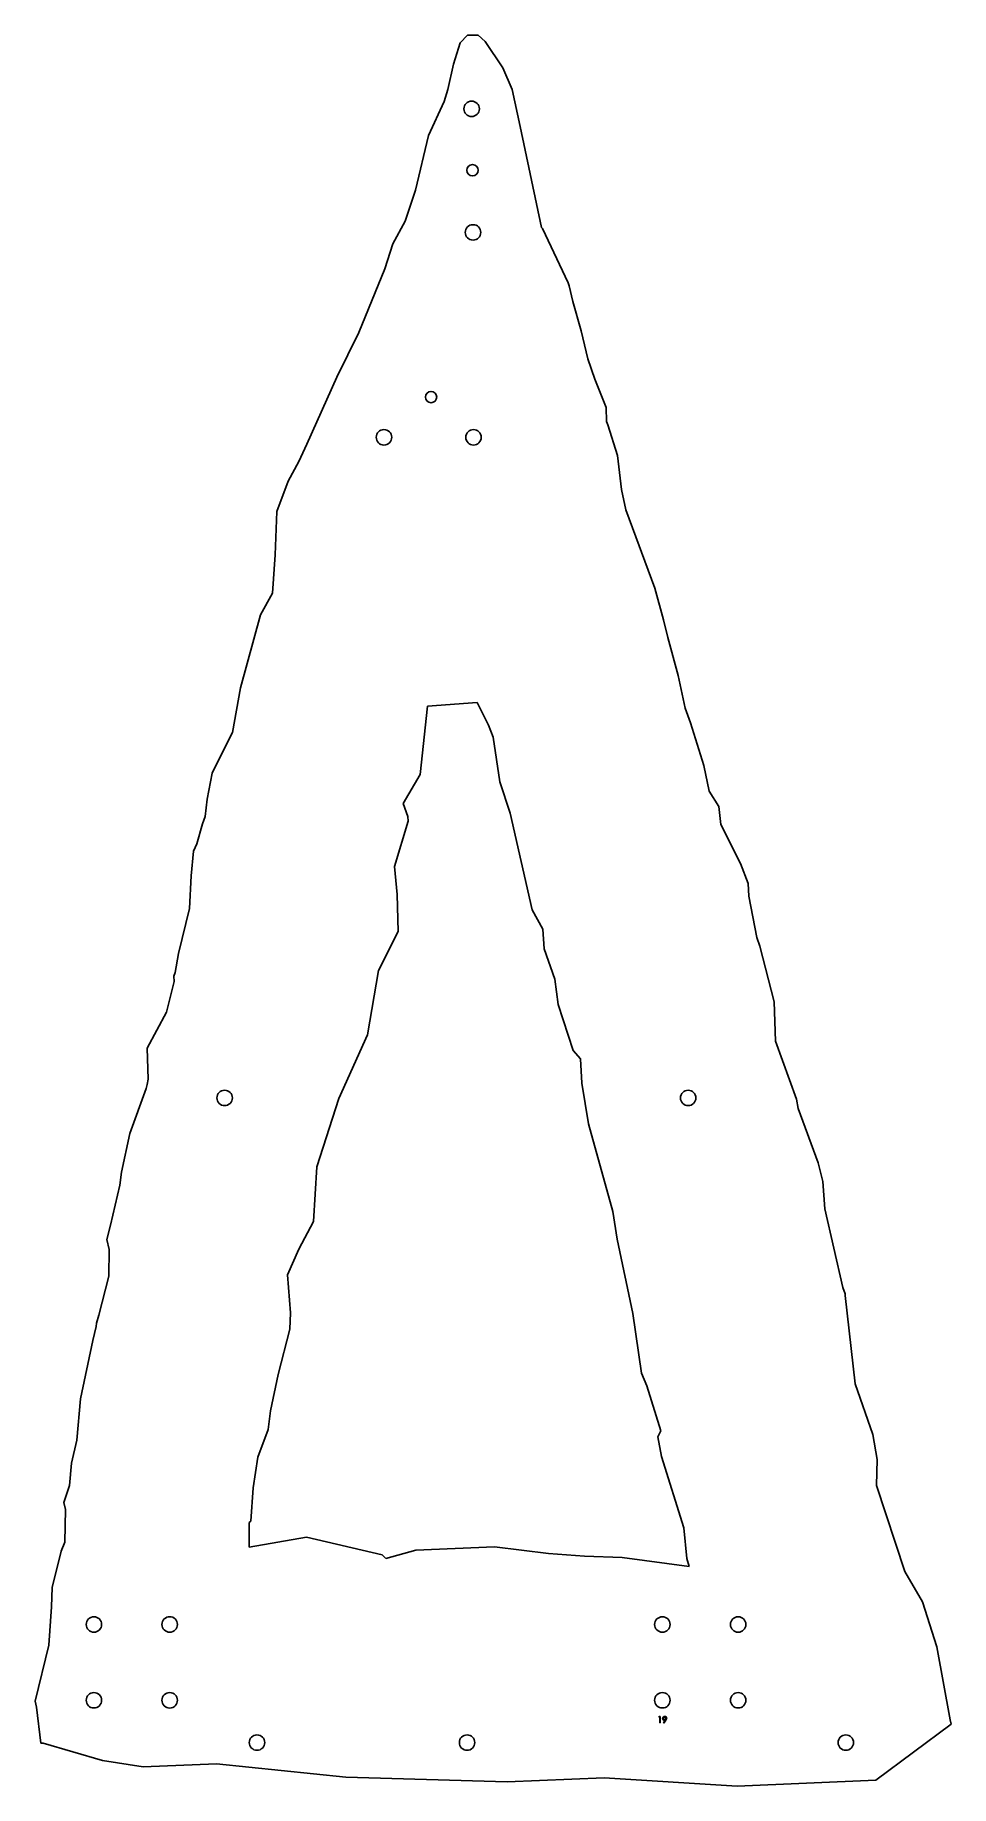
# Model space of a CAD drawing. Header units: millimetres. Extents: x 161 to 886, y 189 to 1575.
import ezdxf

# ---------------------------------------------------------------- set-up
doc = ezdxf.new("R2010")
doc.units = ezdxf.units.MM
doc.linetypes.add('SLD-Durchgehend', pattern=[0])

msp = doc.modelspace()

# ---------------------------------------------------------------- linework, layer by layer
at = {"color": 7, "linetype": 'SLD-Durchgehend', "lineweight": 25}
for p, q in [((497.3, 1568.4), (492.1, 1551.5)), ((503.1, 1574.6), (497.3, 1568.4)), ((511.5, 1574.6), (503.1, 1574.6)), ((517.1, 1569.5), (511.5, 1574.6)), ((531.2, 1548.7), (517.1, 1569.5)), ((492.1, 1551.5), (487.6, 1531.5)), ((538.4, 1531.5), (531.2, 1548.7)), ((487.6, 1531.5), (484.7, 1522.1)), ((544.9, 1502.2), (538.4, 1531.5)), ((472.2, 1495), (484.7, 1522.1)), ((544.9, 1502.2), (561.7, 1422.4)), ((462.1, 1451.9), (472.2, 1495)), ((453.7, 1427.2), (462.1, 1451.9)), ((444, 1409.4), (453.7, 1427.2)), ((561.7, 1422.4), (562.5, 1421.5)), ((562.5, 1421.5), (582.8, 1378.4)), ((444, 1409.4), (437.8, 1389.6)), ((437.8, 1389.6), (417.1, 1339.2)), ((582.8, 1378.4), (583.6, 1376)), ((583.6, 1376), (586.4, 1363.6)), ((586.4, 1363.6), (593.1, 1340.6)), ((417.1, 1339.2), (399.7, 1303.8)), ((598.5, 1318.3), (593.1, 1340.6)), ((598.5, 1318.3), (603.9, 1302.2)), ((399.7, 1303.8), (376, 1250.8)), ((603.9, 1302.2), (613, 1279.9)), ((613, 1279.9), (613.3, 1268.6)), ((613.3, 1268.6), (614.3, 1266.2)), ((614.3, 1266.2), (621.8, 1241.9)), ((369.6, 1237.1), (376, 1250.8)), ((361.1, 1221.4), (369.6, 1237.1)), ((621.8, 1241.9), (625, 1215)), ((352.3, 1197.5), (361.1, 1221.4)), ((625, 1215), (628.4, 1198.7)), ((350.8, 1163.2), (352.3, 1197.5)), ((651.4, 1136.7), (628.4, 1198.7)), ((348.8, 1132.8), (350.8, 1163.2)), ((651.4, 1136.7), (658.2, 1111.8)), ((339.4, 1115.6), (348.8, 1132.8)), ((323.5, 1058), (339.4, 1115.6)), ((658.2, 1111.8), (661.7, 1097.7)), ((661.7, 1097.7), (669.9, 1067.6)), ((669.9, 1067.6), (675.5, 1041.9)), ((317, 1022.5), (323.5, 1058)), ((465.7, 989.4), (471.6, 1043.3)), ((471.6, 1043.3), (510.9, 1046.3)), ((510.9, 1046.3), (519.8, 1028.4)), ((675.5, 1041.9), (679.6, 1030.1)), ((519.8, 1028.4), (523.4, 1018.8)), ((679.6, 1030.1), (690.2, 996.5)), ((300.9, 990.4), (313.9, 1016.5)), ((313.9, 1016.5), (317, 1022.5)), ((523.4, 1018.8), (528.7, 983.4)), ((297, 969.7), (300.9, 990.4)), ((452.2, 966.4), (465.7, 989.4)), ((690.2, 996.5), (694.4, 976.1)), ((528.7, 983.4), (537, 958.8)), ((694.4, 976.1), (702, 964.1)), ((295.5, 956), (297, 969.7)), ((456, 956.1), (452.2, 966.4)), ((537, 958.8), (554.2, 882.1)), ((702, 964.1), (703.6, 949.6)), ((288.8, 934.5), (293.3, 950.3)), ((293.3, 950.3), (295.5, 956)), ((445.3, 916.4), (456.3, 952.3)), ((456.3, 952.3), (456, 956.1)), ((703.6, 949.6), (719.3, 918.8)), ((286.3, 928.6), (288.8, 934.5)), ((284.5, 909.2), (286.3, 928.6)), ((447.5, 894.3), (445.3, 916.4)), ((719.3, 918.8), (725.3, 902.9)), ((283, 883.3), (284.5, 909.2)), ((725.3, 902.9), (725.9, 893)), ((448.3, 864.9), (447.5, 894.3)), ((725.9, 893), (732.3, 860.3)), ((274.4, 847.5), (283, 883.3)), ((554.2, 882.1), (562.7, 866.8)), ((432.7, 834.1), (448.3, 864.9)), ((562.7, 866.8), (563.7, 851.3)), ((732.3, 860.3), (734.5, 853.4)), ((271.7, 832.7), (274.4, 847.5)), ((563.7, 851.3), (572.3, 827.4)), ((734.5, 853.4), (746, 809.3)), ((270.6, 829.6), (271.7, 832.7)), ((423.9, 783.3), (432.7, 834.1)), ((264.8, 801.1), (271, 825.5)), ((271, 825.5), (270.6, 829.6)), ((572.3, 827.4), (575, 807.3)), ((575, 807.3), (586.8, 770.9)), ((746, 809.3), (747, 778.3)), ((249.5, 772.6), (264.8, 801.1)), ((401.3, 732.8), (423.9, 783.3)), ((747, 778.3), (763.5, 732.2)), ((250.3, 748.2), (249.5, 772.6)), ((586.8, 770.9), (592.5, 764.1)), ((592.5, 764.1), (593.7, 744.9)), ((235.9, 705.2), (248.7, 740.7)), ((248.7, 740.7), (249.5, 743.8)), ((249.5, 743.8), (250.3, 748.2)), ((593.7, 744.9), (598.8, 712.9)), ((384, 678.8), (401.3, 732.8)), ((763.5, 732.2), (764.9, 724.8)), ((764.9, 724.8), (780.7, 681.8)), ((598.8, 712.9), (618.1, 643.4)), ((229.2, 674.5), (235.9, 705.2)), ((780.7, 681.8), (784.4, 667.1)), ((227.9, 664.1), (229.2, 674.5)), ((381.2, 635.4), (384, 678.8)), ((784.4, 667.1), (785.9, 645.6)), ((220.6, 632.5), (227.9, 664.1)), ((618.1, 643.4), (621.6, 621.4)), ((785.9, 645.6), (800.3, 583.3)), ((217.6, 621.2), (220.6, 632.5)), ((369.7, 613.5), (381.2, 635.4)), ((219.5, 613.3), (217.6, 621.2)), ((219.1, 592.3), (219.5, 613.3)), ((360.7, 593.3), (369.7, 613.5)), ((621.6, 621.4), (634, 562.7)), ((211.2, 561.4), (219.1, 592.3)), ((362.9, 563.1), (360.7, 593.3)), ((800.3, 583.3), (802.2, 578.2)), ((802.2, 578.2), (802, 577)), ((802, 577), (810, 507.1)), ((209.3, 552.4), (209.4, 554.9)), ((209.4, 554.9), (211.2, 561.4)), ((362.6, 550.2), (362.9, 563.1)), ((634, 562.7), (640.8, 515.4)), ((196.9, 495.2), (206.6, 541.3)), ((206.6, 541.3), (209.3, 552.4)), ((353.2, 514.4), (362.6, 550.2)), ((347.2, 485.7), (353.2, 514.4)), ((640.8, 515.4), (645, 505.5)), ((645, 505.5), (656.3, 469.8)), ((810, 507.1), (824.1, 466.8)), ((193.8, 462.5), (196.9, 495.2)), ((345.3, 470.8), (347.2, 485.7)), ((189.6, 444.2), (193.8, 462.5)), ((337.2, 448.8), (345.3, 470.8)), ((656.3, 469.8), (653.8, 464.9)), ((653.8, 464.9), (656.6, 449.4)), ((824.1, 466.8), (827.5, 447.1)), ((188, 426.6), (189.6, 444.2)), ((333.5, 424.7), (337.2, 448.8)), ((656.6, 449.4), (674.5, 392.9)), ((827.5, 447.1), (827, 426.5)), ((183.7, 413.1), (188, 426.6)), ((331.6, 398.3), (333.5, 424.7)), ((827, 426.5), (849.4, 358.4)), ((184.9, 407.4), (183.7, 413.1)), ((184.4, 381.6), (184.9, 407.4)), ((330.2, 377.8), (330.4, 397.1)), ((330.4, 397.1), (331.6, 398.3)), ((674.5, 392.9), (676.8, 368.6)), ((174.3, 345.7), (181.6, 374.6)), ((181.6, 374.6), (184.4, 381.6)), ((375.8, 385.7), (330.2, 377.8)), ((435.5, 371.6), (375.8, 385.7)), ((462.2, 375.2), (438.5, 368.8)), ((524.6, 377.9), (462.2, 375.2)), ((567.2, 372.6), (524.6, 377.9)), ((438.5, 368.8), (435.5, 371.6)), ((595.8, 370.6), (567.2, 372.6)), ((625.6, 369.5), (595.8, 370.6)), ((678.7, 362.4), (625.6, 369.5)), ((676.8, 368.6), (678.7, 362.4)), ((849.4, 358.4), (863.2, 334.5)), ((173.9, 330.5), (174.3, 345.7)), ((863.2, 334.5), (874.6, 298.7)), ((171.8, 300), (173.9, 330.5)), ((160.8, 255.9), (171.8, 300)), ((874.6, 298.7), (885.3, 241.1)), ((161.9, 251.1), (160.8, 255.9)), ((165.3, 222.6), (161.9, 251.1)), ((826.5, 193.3), (885.9, 237.7)), ((885.3, 241.1), (885.9, 237.7)), ((167.3, 222.5), (165.3, 222.6)), ((167.3, 222.5), (214.3, 208.7)), ((214.3, 208.7), (246.4, 203.8)), ((246.4, 203.8), (304.4, 206.3)), ((304.4, 206.3), (406.7, 195.7)), ((406.7, 195.7), (534.6, 191.8)), ((534.6, 191.8), (611.2, 195)), ((611.2, 195), (716.7, 188.6)), ((716.7, 188.6), (826.5, 193.3))]:
    msp.add_line(p, q, dxfattribs=at)
at = {"color": 2, "linetype": 'SLD-Durchgehend', "lineweight": 25, "true_color": 0xffff00}
for p, q in [((654.5, 243), (654.8, 243.6)), ((655.3, 243), (654.5, 243)), ((654.8, 243.6), (655.7, 243.6)), ((655.3, 238.6), (655.3, 243)), ((655.7, 238.6), (655.3, 238.6)), ((655.7, 243.6), (655.7, 238.6)), ((658.3, 238.7), (659.7, 240.7)), ((658.6, 238.4), (658.3, 238.7)), ((660.2, 240.7), (658.6, 238.4))]:
    msp.add_line(p, q, dxfattribs=at)
at = {"color": 2, "linetype": 'SLD-Durchgehend', "lineweight": 25, "true_color": 0xffff00, "flags": 128}
for points in [[(659.7, 240.7), (659.4, 240.7), (659.2, 240.7)], [(660.8, 242.2), (660.5, 241.3), (660.2, 240.7)]]:
    msp.add_lwpolyline(points, dxfattribs=at)
at = {"color": 7, "linetype": 'SLD-Durchgehend', "lineweight": 25}
for centre, radius in [((506.4, 1516.2), 6.12), ((507.1, 1467.6), 4.5), ((507.5, 1418.4), 6.13), ((474.3, 1288.1), 4.5), ((437, 1256.2), 6.12), ((507.9, 1256.2), 6.13), ((310.9, 733.3), 6.12), ((677.8, 733.3), 6.12), ((207.4, 316.5), 6.12), ((267.4, 316.5), 6.13), ((657.4, 316.5), 6.12), ((717.4, 316.5), 6.12), ((207.4, 256.5), 6.12), ((267.4, 256.5), 6.13), ((657.4, 256.5), 6.12), ((717.4, 256.5), 6.12), ((336.5, 223), 6.12), ((502.8, 223), 6.12), ((802.6, 223), 6.12)]:
    msp.add_circle(centre, radius, dxfattribs=at)
at = {"color": 2, "linetype": 'SLD-Durchgehend', "lineweight": 25, "true_color": 0xffff00}
for centre, radius, start, end in [((659.2, 242.1), 1.55, 88.3124, 179.4827), ((659.1, 242.2), 1.48, 180.0569, 271.8477), ((659.1, 242.1), 1.05, 86.2094, 176.9559), ((659.2, 242.3), 1.09, 185.0657, 274.0568), ((659.2, 242.2), 1.53, 359.6592, 90.8243), ((659.3, 242.1), 1.06, 3.7201, 93.3178), ((659.3, 242.2), 1.01, 265.8769, 359.4711)]:
    msp.add_arc(centre, radius, start, end, dxfattribs=at)

doc.saveas('drawing.dxf')
